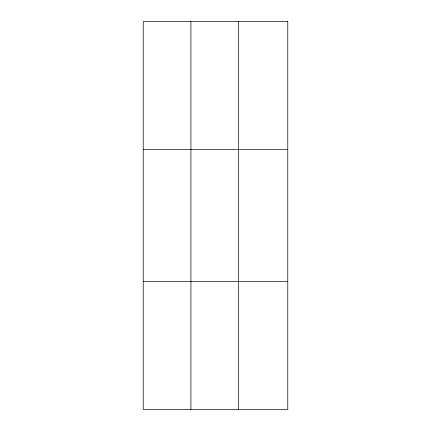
<?xml version="1.0" encoding="UTF-8"?>
<svg xmlns="http://www.w3.org/2000/svg" width="431" height="431" viewBox="0 0 431 431"><rect width="100%" height="100%" fill="white"/><g stroke="black" fill="none" stroke-linecap="round" stroke-linejoin="round"><path stroke-width="0.65" d="M190.928 409.45L190.928 21.55M238.629 409.45L238.629 21.55M143.227 149.557L287.773 149.557M143.227 281.443L287.773 281.443M287.773 21.55L287.773 409.45L143.227 409.45L143.227 21.55L287.773 21.55"/></g></svg>
